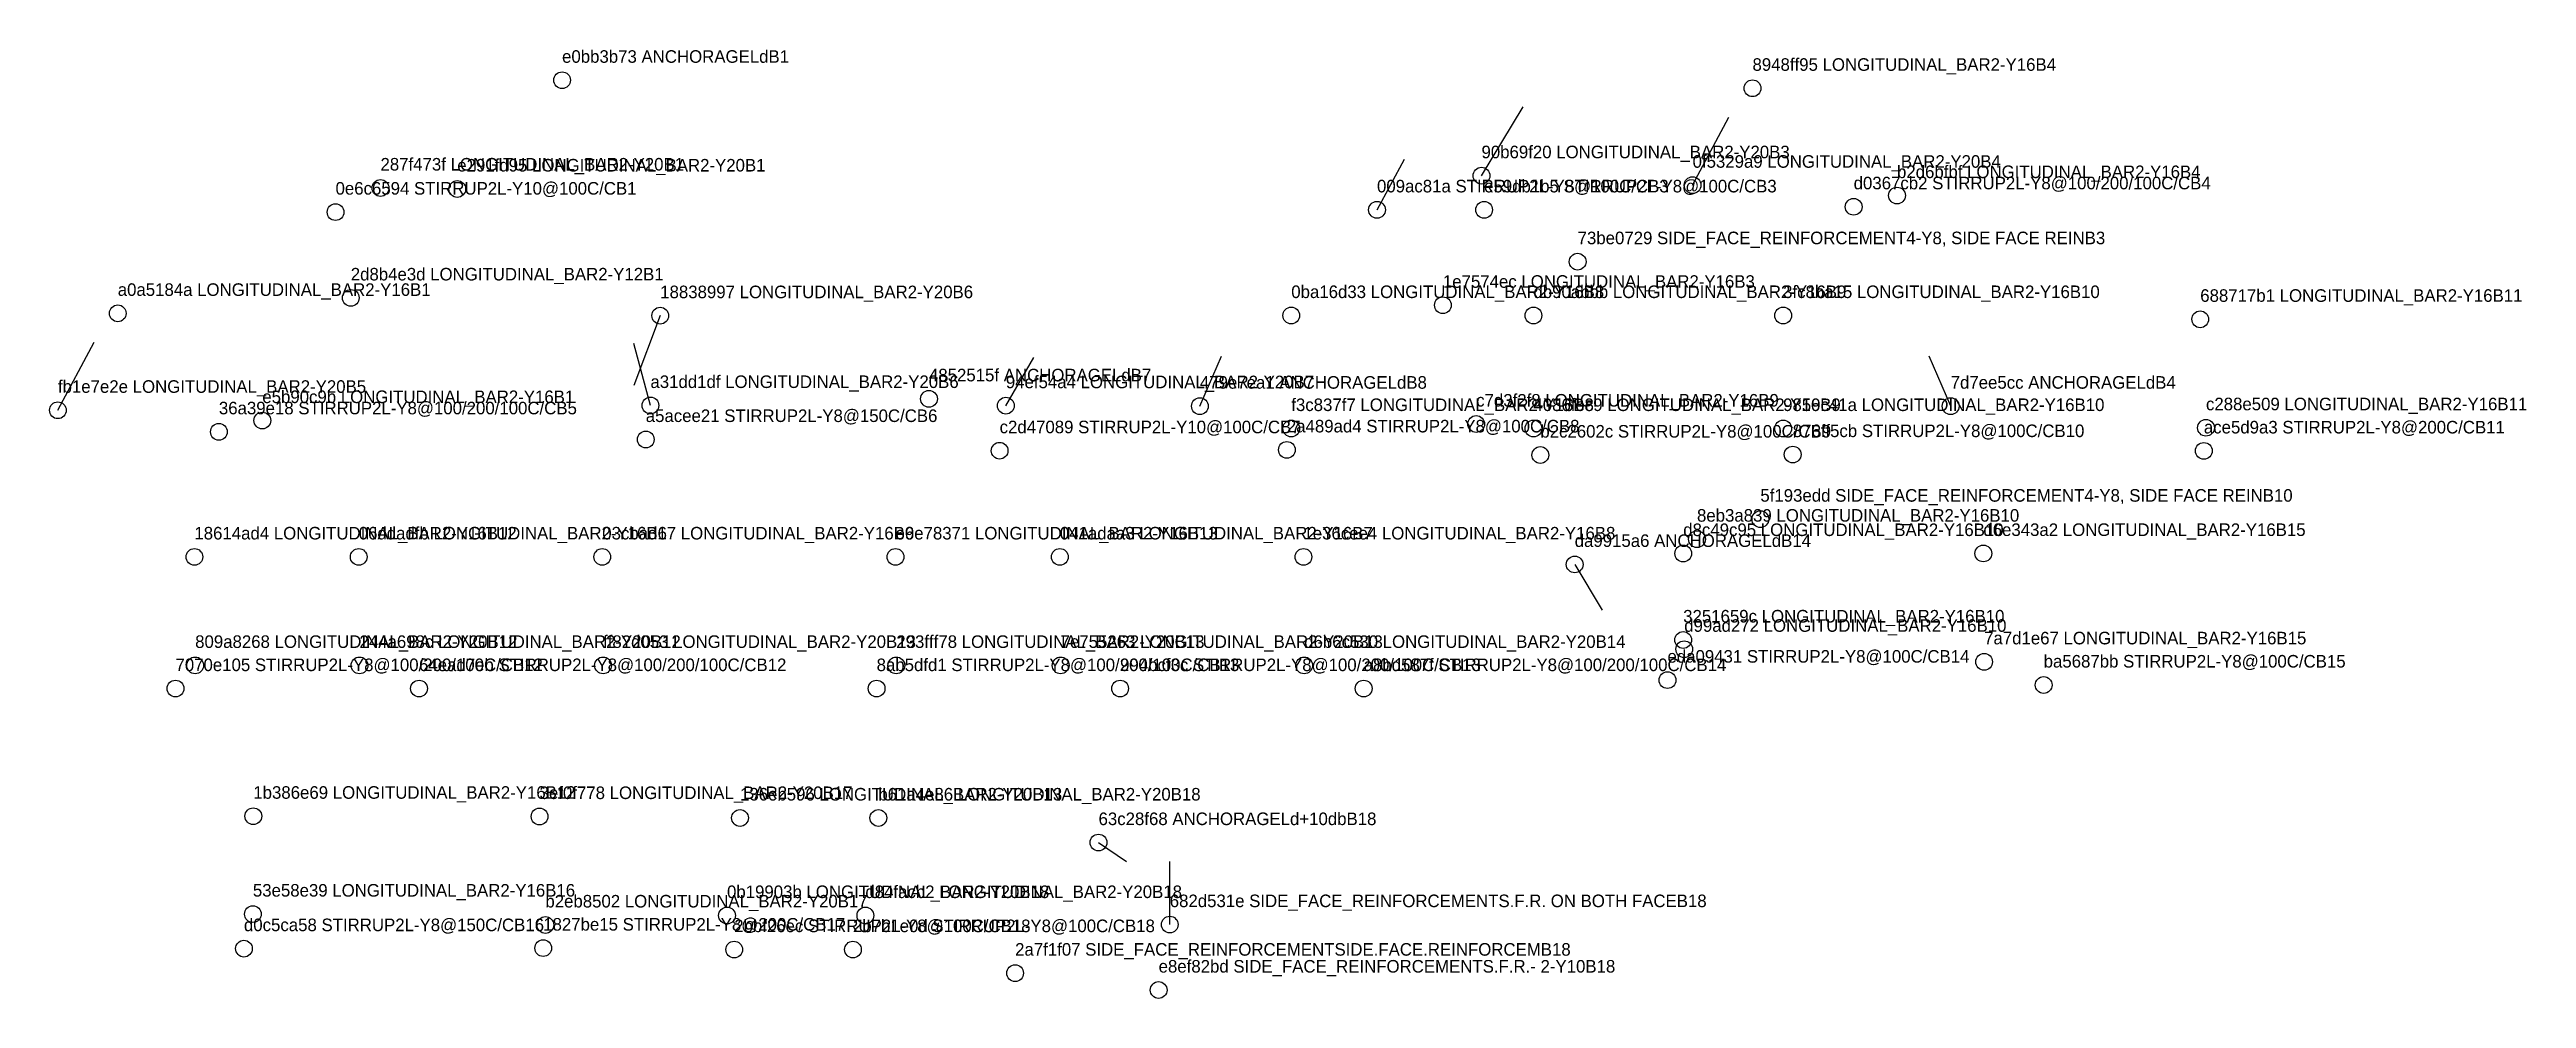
# Model space of a CAD drawing. Header units: metres. Extents: x 2848 to 38330, y 8888 to 22475.
import ezdxf

# ---------------------------------------------------------------- set-up
doc = ezdxf.new("R2010")
doc.units = ezdxf.units.M
doc.layers.add('DEBUG_ENGINEERING_OBJECTS', color=7, linetype='Continuous')

msp = doc.modelspace()

# ---------------------------------------------------------------- linework, layer by layer
at = {"layer": 'DEBUG_ENGINEERING_OBJECTS', "color": 3}
for p, q in [((23361, 20669), (23956, 21657)), ((26385, 20533), (26905, 21508)), ((21864, 20180), (22256, 20907)), ((11596, 18665), (11217, 17666)), ((2968, 17310), (3487, 18286)), ((11456, 17379), (11217, 18266)), ((16547, 17376), (16948, 18064)), ((19327, 17369), (19635, 18086)), ((30082, 17369), (29775, 18086)), ((24696, 15103), (25088, 14447)), ((17875, 11120), (18275, 10850)), ((18895, 9945), (18897, 10850))]:
    msp.add_line(p, q, dxfattribs=at)
for centre in [(10190, 22036), (27243, 21921), (7589, 20493), (8689, 20479), (23361, 20669), (26385, 20533), (6945, 20148), (21864, 20180), (23398, 20180), (28692, 20224), (29313, 20385), (24738, 19438), (3825, 18698), (7163, 18919), (22808, 18814), (11596, 18665), (20636, 18667), (24105, 18667), (27682, 18667), (33657, 18613), (2968, 17310), (11456, 17379), (15446, 17474), (16547, 17376), (19327, 17369), (30082, 17369), (5274, 17002), (5896, 17163), (20636, 17049), (23285, 17113), (24105, 17049), (27682, 17049), (33739, 17060), (11389, 16892), (16458, 16731), (20573, 16743), (24204, 16669), (27819, 16676), (33709, 16728), (27356, 15751), (4923, 15210), (7277, 15210), (10766, 15210), (14967, 15210), (17321, 15210), (20810, 15210), (26251, 15259), (26448, 15465), (30550, 15260), (24696, 15103), (26250, 14021), (26265, 13888), (4934, 13657), (7288, 13657), (10777, 13657), (14978, 13657), (17332, 13657), (20821, 13657), (26025, 13446), (30561, 13708), (31414, 13376), (4652, 13325), (8141, 13325), (14696, 13325), (18184, 13325), (21673, 13325), (5767, 11497), (9868, 11493), (12739, 11472), (14721, 11472), (17875, 11120), (5761, 10096), (9951, 9940), (12553, 10075), (14535, 10075), (18895, 9945), (5633, 9601), (9920, 9609), (12656, 9587), (14357, 9587), (16680, 9250), (18736, 9008)]:
    msp.add_circle(centre, 120, dxfattribs=at)

# ---------------------------------------------------------------- texts
for s, p in [('e0bb3b73 ANCHORAGELdB1', (10190, 22286)), ('8948ff95 LONGITUDINAL_BAR2-Y16B4', (27243, 22171)), ('90b69f20 LONGITUDINAL_BAR2-Y20B3', (23361, 20919)), ('0f5329a9 LONGITUDINAL_BAR2-Y20B4', (26385, 20783)), ('0e6c6594 STIRRUP2L-Y10@100C/CB1', (6945, 20398)), ('287f473f LONGITUDINAL_BAR2-Y20B1', (7589, 20743)), ('e291fd95 LONGITUDINAL_BAR2-Y20B1', (8689, 20729)), ('009ac81a STIRRUP2L-Y8@100C/CB3', (21864, 20430)), ('e59db1b5 STIRRUP2L-Y8@100C/CB3', (23398, 20430)), ('d0367cb2 STIRRUP2L-Y8@100/200/100C/CB4', (28692, 20474)), ('b2d6bfbf LONGITUDINAL_BAR2-Y16B4', (29313, 20635)), ('73be0729 SIDE_FACE_REINFORCEMENT4-Y8, SIDE FACE REINB3', (24738, 19688)), ('2d8b4e3d LONGITUDINAL_BAR2-Y12B1', (7163, 19169)), ('1e7574ec LONGITUDINAL_BAR2-Y16B3', (22808, 19064)), ('a0a5184a LONGITUDINAL_BAR2-Y16B1', (3825, 18948)), ('18838997 LONGITUDINAL_BAR2-Y20B6', (11596, 18915)), ('0ba16d33 LONGITUDINAL_BAR2-Y16B8', (20636, 18917)), ('db90abbb LONGITUDINAL_BAR2-Y16B9', (24105, 18917)), ('3fc8ba15 LONGITUDINAL_BAR2-Y16B10', (27682, 18917)), ('688717b1 LONGITUDINAL_BAR2-Y16B11', (33657, 18863)), ('fb1e7e2e LONGITUDINAL_BAR2-Y20B5', (2968, 17560)), ('a31dd1df LONGITUDINAL_BAR2-Y20B6', (11456, 17629)), ('4852515f ANCHORAGELdB7', (15446, 17724)), ('94ef54a4 LONGITUDINAL_BAR2-Y20B7', (16547, 17626)), ('479e7ea1 ANCHORAGELdB8', (19327, 17619)), ('7d7ee5cc ANCHORAGELdB4', (30082, 17619)), ('36a39e18 STIRRUP2L-Y8@100/200/100C/CB5', (5274, 17252)), ('e5b90c9b LONGITUDINAL_BAR2-Y16B1', (5896, 17413)), ('f3c837f7 LONGITUDINAL_BAR2-Y16B8', (20636, 17299)), ('c7d3f2f8 LONGITUDINAL_BAR2-Y16B9', (23285, 17363)), ('4086fec9 LONGITUDINAL_BAR2-Y16B9', (24105, 17299)), ('9859c41a LONGITUDINAL_BAR2-Y16B10', (27682, 17299)), ('c288e509 LONGITUDINAL_BAR2-Y16B11', (33739, 17310)), ('a5acee21 STIRRUP2L-Y8@150C/CB6', (11389, 17142)), ('c2d47089 STIRRUP2L-Y10@100C/CB7', (16458, 16981)), ('2a489ad4 STIRRUP2L-Y8@100C/CB8', (20573, 16993)), ('b2c2602c STIRRUP2L-Y8@100C/CB9', (24204, 16919)), ('876ff5cb STIRRUP2L-Y8@100C/CB10', (27819, 16926)), ('ace5d9a3 STIRRUP2L-Y8@200C/CB11', (33709, 16978)), ('5f193edd SIDE_FACE_REINFORCEMENT4-Y8, SIDE FACE REINB10', (27356, 16001)), ('18614ad4 LONGITUDINAL_BAR2-Y16B12', (4923, 15460)), ('06ddadfb LONGITUDINAL_BAR2-Y16B6', (7277, 15460)), ('03cbad17 LONGITUDINAL_BAR2-Y16B6', (10766, 15460)), ('e9e78371 LONGITUDINAL_BAR2-Y16B13', (14967, 15460)), ('041adaa3 LONGITUDINAL_BAR2-Y16B7', (17321, 15460)), ('1e36cee4 LONGITUDINAL_BAR2-Y16B8', (20810, 15460)), ('d8c49c95 LONGITUDINAL_BAR2-Y16B10', (26251, 15509)), ('8eb3a839 LONGITUDINAL_BAR2-Y16B10', (26448, 15715)), ('d6e343a2 LONGITUDINAL_BAR2-Y16B15', (30550, 15510)), ('da9915a6 ANCHORAGELdB14', (24696, 15353)), ('3251659c LONGITUDINAL_BAR2-Y16B10', (26250, 14271)), ('d99ad272 LONGITUDINAL_BAR2-Y16B10', (26265, 14138)), ('809a8268 LONGITUDINAL_BAR2-Y20B12', (4934, 13907)), ('244a698c LONGITUDINAL_BAR2-Y20B12', (7288, 13907)), ('ff82d053 LONGITUDINAL_BAR2-Y20B13', (10777, 13907)), ('293fff78 LONGITUDINAL_BAR2-Y20B13', (14978, 13907)), ('7e755263 LONGITUDINAL_BAR2-Y20B13', (17332, 13907)), ('d6b6c530 LONGITUDINAL_BAR2-Y20B14', (20821, 13907)), ('eda09431 STIRRUP2L-Y8@100C/CB14', (26025, 13696)), ('7a7d1e67 LONGITUDINAL_BAR2-Y16B15', (30561, 13958)), ('7070e105 STIRRUP2L-Y8@100/200/100C/CB12', (4652, 13575)), ('64ead7eb STIRRUP2L-Y8@100/200/100C/CB12', (8141, 13575)), ('8ab5dfd1 STIRRUP2L-Y8@100/200/100C/CB13', (14696, 13575)), ('994bcf3c STIRRUP2L-Y8@100/200/100C/CB13', (18184, 13575)), ('a8bd587f STIRRUP2L-Y8@100/200/100C/CB14', (21673, 13575)), ('ba5687bb STIRRUP2L-Y8@100C/CB15', (31414, 13626)), ('1b386e69 LONGITUDINAL_BAR2-Y16B12', (5767, 11747)), ('3ef0f778 LONGITUDINAL_BAR2-Y20B17', (9868, 11743)), ('136eb596 LONGITUDINAL_BAR2-Y20B13', (12739, 11722)), ('b61a4e86 LONGITUDINAL_BAR2-Y20B18', (14721, 11722)), ('63c28f68 ANCHORAGELd+10dbB18', (17875, 11370)), ('53e58e39 LONGITUDINAL_BAR2-Y16B16', (5761, 10346)), ('b2eb8502 LONGITUDINAL_BAR2-Y20B17', (9951, 10190)), ('0b19903b LONGITUDINAL_BAR2-Y20B18', (12553, 10325)), ('d84facb2 LONGITUDINAL_BAR2-Y20B18', (14535, 10325)), ('682d531e SIDE_FACE_REINFORCEMENTS.F.R. ON BOTH FACEB18', (18895, 10195)), ('d0c5ca58 STIRRUP2L-Y8@150C/CB16', (5633, 9851)), ('1827be15 STIRRUP2L-Y8@200C/CB17', (9920, 9859)), ('2bbf26ec STIRRUP2L-Y8@100C/CB18', (12656, 9837)), ('2b7b1e0d STIRRUP2L-Y8@100C/CB18', (14357, 9837)), ('2a7f1f07 SIDE_FACE_REINFORCEMENTSIDE.FACE.REINFORCEMB18', (16680, 9500)), ('e8ef82bd SIDE_FACE_REINFORCEMENTS.F.R.- 2-Y10B18', (18736, 9258))]:
    msp.add_text(s, height=180, dxfattribs=at).set_placement(p)

doc.saveas('drawing.dxf')
